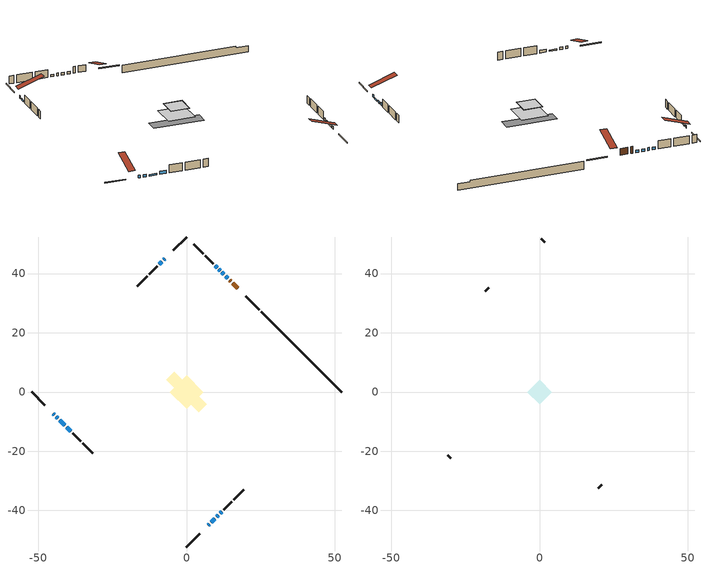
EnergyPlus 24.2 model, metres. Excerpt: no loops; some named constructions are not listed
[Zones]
conditioned space
 floor adiabatic (AdiabaticFloorConstruction): -5.71,0 0,5.71 5.71,0 0,-5.71 z0.65
 floor foundation (Slab1 construction): -6.79,4.06 -4.06,6.79 6.79,-4.06 4.06,-6.79 z-1.79
 wall outside (RimJoist1 construction): 0,-52.32 4.48,-47.84 / -52.32,0 -47.84,-4.48 / 0,52.32 -4.48,47.84 / 24.51,27.81 20.03,32.29 z0.65:0.95
 wall outside (AdiabaticWallConstruction 1): 17.25,35.07 15.62,36.7 / 14.96,37.36 14.55,37.78 z0.65:2.68
 wall outside (AdiabaticWallConstruction): -7.26,45.06 -7.62,44.7 / 7.26,-45.06 7.75,-44.58 / 11.46,-40.87 11.94,-40.38 / -40.42,-11.9 -39.02,-13.31 / 11.32,41 10.96,41.37 z0.65:1.54; -45.06,-7.26 -44.68,-7.64 z0.65:1.41; -44.03,-8.29 -43.4,-8.92 / 13.89,38.43 13.26,39.06 / 12.61,39.72 11.97,40.35 / 10.17,-42.15 10.8,-41.52 / 10.3,42.02 9.67,42.65 z0.65:1.36; 8.4,-43.92 9.51,-42.81 / -42.74,-9.58 -41.07,-11.25 z0.65:1.11; -8.28,44.05 -9.25,43.07 z0.65:1.16
 wall outside (Wall1 construction): 12.6,-39.72 15.31,-37.01 / -38.36,-13.96 -35.64,-16.68 / -9.9,42.42 -12.62,39.7 / 9.02,43.31 6.3,46.02 z0.65:3.09
 wall outside (Wall2 construction): 15.97,-36.35 19.25,-33.07 / -34.99,-17.34 -31.71,-20.61 / -13.28,39.05 -16.56,35.77 / 5.64,46.68 2.36,49.96 z0.65:3.09
 wall foundation (FoundationWall1 construction): 25.17,27.16,-1.79 25.17,27.16,0.65 49.61,2.72,0.65 49.61,2.72,0.18 52.32,0,0.18 52.32,0,-1.79
 window (WindowConstruction 10): -7.26,45.06 -7.62,44.7 z0.65:1.54
 window (WindowConstruction 7): 7.26,-45.06 7.74,-44.58 z0.65:1.54
 window (WindowConstruction 8): -45.06,-7.26 -44.69,-7.64 z0.65:1.41
 window (WindowConstruction 9): -44.03,-8.29 -43.4,-8.92 z0.65:1.36
 window (WindowConstruction 12): 8.4,-43.92 9.51,-42.81 z0.65:1.11
 window (WindowConstruction 13): -42.74,-9.58 -41.07,-11.25 z0.65:1.11
 window (WindowConstruction): 13.89,38.43 13.26,39.06 z0.65:1.36
 window (WindowConstruction 1): 12.6,39.72 11.98,40.35 z0.65:1.36
 window (WindowConstruction 2): 10.17,-42.15 10.8,-41.52 z0.65:1.36
 window (WindowConstruction 3): 11.46,-40.87 11.94,-40.38 z0.65:1.54
 window (WindowConstruction 4): -40.42,-11.91 -39.02,-13.31 z0.65:1.54
 window (WindowConstruction 11): 11.32,41 10.96,41.36 z0.65:1.54
 window (WindowConstruction 5): 10.3,42.02 9.67,42.65 z0.65:1.36
 window (WindowConstruction 6): -8.28,44.05 -9.25,43.08 z0.65:1.16
 door (Door): 17.25,35.07 15.62,36.7 z0.65:2.68
 door (Door 1): 14.96,37.36 14.55,37.78 z0.65:2.68
 ceiling adiabatic (AdiabaticFloorConstruction): 0,-5.71 5.71,0 0,5.71 -5.71,0 z0.65
attic - vented
 floor to conditioned space (Floor1 construction Reversed): -3.99,0 0,3.99 3.99,0 0,-3.99 z3.09
 floor to conditioned space (Floor2 construction Reversed): -4.09,0 0,4.09 4.09,0 0,-4.09 z3.09
 wall outside (Wall3 construction): 19.91,-32.42 20.96,-31.37 / -31.05,-21.27 -30,-22.32 / -17.21,35.11 -18.26,34.06 / 1.71,50.62 0.66,51.67 z0.65:3.09
 roof outside (Roof1 construction): 6.6,-45.72,3.09 1.04,-40.16,5.71 -0.42,-41.62,5.71 5.14,-47.19,3.09; -45.72,-6.6,3.09 -40.16,-1.04,5.71 -41.62,0.42,5.71 -47.19,-5.14,3.09; -6.6,45.72,3.09 -1.04,40.16,5.71 0.42,41.62,5.71 -5.14,47.19,3.09; 17.91,34.42,3.09 12.35,28.85,5.71 13.81,27.39,5.71 19.37,32.95,3.09
[Material] Roughness=Rough; Thermal Absorptance=0.9
Name | Thickness {m} | Conductivity {W/m-K} | Density {kg/m3} | Specific Heat {J/kg-K} | Solar Absorptance | Visible Absorptance
ceiling loosefill ins | 0.0846667 | 0.0480833 | 16.02 | 1046.75 | 0.7 | 0.7
ceiling stud and cavity | 0.1397 | 0.107503 | 65.682 | 1177.47 | 0.7 | 0.7
ceiling stud and cavity 1 | 0.1397 | 0.118768 | 65.682 | 1177.47 | 0.7 | 0.7
gypsum board | 0.0127 | 0.160291 | 801 | 837.4 | 0.6 | 0.6
[Construction]
Floor1 construction: ceiling loosefill ins, ceiling stud and cavity, gypsum board
Floor2 construction: ceiling stud and cavity 1, gypsum board
[Schedule:Day:Interval]
interior lighting schedule day: No, 01:00, 0.108182, 04:00, 0.0901515, 05:00, 0.0991667, 06:00, 0.162273, 07:00, 0.270455, 08:00, 0.342576, 10:00, 0.369621, 11:00, 0.351591, 12:00, 0.333561, 13:00, 0.324545, 14:00, 0.31553, 15:00, 0.333561, 16:00, 0.369621, 17:00, 0.450758, 18:00, 0.585985, 19:00, 0.775303, 20:00, 0.955606, 21:00, 0.991667, 22:00, 0.712197, 23:00, 0.360606, 24:00, 0.162273
interior lighting schedule day 1: No, 01:00, 0.100909, 04:00, 0.0840909, 05:00, 0.0925, 06:00, 0.151364, 07:00, 0.252273, 08:00, 0.319545, 10:00, 0.344773, 11:00, 0.327955, 12:00, 0.311136, 13:00, 0.302727, 14:00, 0.294318, 15:00, 0.311136, 16:00, 0.344773, 17:00, 0.420455, 18:00, 0.546591, 19:00, 0.723182, 20:00, 0.891364, 21:00, 0.925, 22:00, 0.664318, 23:00, 0.336364, 24:00, 0.151364
interior lighting schedule day 2: No, 01:00, 0.0927273, 04:00, 0.0772727, 05:00, 0.085, 06:00, 0.139091, 07:00, 0.231818, 08:00, 0.293636, 10:00, 0.316818, 11:00, 0.301364, 12:00, 0.285909, 13:00, 0.278182, 14:00, 0.270455, 15:00, 0.285909, 16:00, 0.316818, 17:00, 0.386364, 18:00, 0.502273, 19:00, 0.664545, 20:00, 0.819091, 21:00, 0.85, 22:00, 0.610455, 23:00, 0.309091, 24:00, 0.139091
interior lighting schedule day 3: No, 01:00, 0.0845455, 04:00, 0.0704545, 05:00, 0.0775, 06:00, 0.126818, 07:00, 0.211364, 08:00, 0.267727, 10:00, 0.288864, 11:00, 0.274773, 12:00, 0.260682, 13:00, 0.253636, 14:00, 0.246591, 15:00, 0.260682, 16:00, 0.288864, 17:00, 0.352273, 18:00, 0.457955, 19:00, 0.605909, 20:00, 0.746818, 21:00, 0.775, 22:00, 0.556591, 23:00, 0.281818, 24:00, 0.126818
interior lighting schedule day 4: No, 01:00, 0.0763636, 04:00, 0.0636364, 05:00, 0.07, 06:00, 0.114545, 07:00, 0.190909, 08:00, 0.241818, 10:00, 0.260909, 11:00, 0.248182, 12:00, 0.235455, 13:00, 0.229091, 14:00, 0.222727, 15:00, 0.235455, 16:00, 0.260909, 17:00, 0.318182, 18:00, 0.413636, 19:00, 0.547273, 20:00, 0.674545, 21:00, 0.7, 22:00, 0.502727, 23:00, 0.254545, 24:00, 0.114545
interior lighting schedule day 5: No, 01:00, 0.0727273, 04:00, 0.0606061, 05:00, 0.0666667, 06:00, 0.109091, 07:00, 0.181818, 08:00, 0.230303, 10:00, 0.248485, 11:00, 0.236364, 12:00, 0.224242, 13:00, 0.218182, 14:00, 0.212121, 15:00, 0.224242, 16:00, 0.248485, 17:00, 0.30303, 18:00, 0.393939, 19:00, 0.521212, 20:00, 0.642424, 21:00, 0.666667, 22:00, 0.478788, 23:00, 0.242424, 24:00, 0.109091
interior lighting schedule day 6: No, 01:00, 0.0745455, 04:00, 0.0621212, 05:00, 0.0683333, 06:00, 0.111818, 07:00, 0.186364, 08:00, 0.236061, 10:00, 0.254697, 11:00, 0.242273, 12:00, 0.229848, 13:00, 0.223636, 14:00, 0.217424, 15:00, 0.229848, 16:00, 0.254697, 17:00, 0.310606, 18:00, 0.403788, 19:00, 0.534242, 20:00, 0.658485, 21:00, 0.683333, 22:00, 0.490758, 23:00, 0.248485, 24:00, 0.111818
interior lighting schedule day 7: No, 01:00, 0.08, 04:00, 0.0666667, 05:00, 0.0733333, 06:00, 0.12, 07:00, 0.2, 08:00, 0.253333, 10:00, 0.273333, 11:00, 0.26, 12:00, 0.246667, 13:00, 0.24, 14:00, 0.233333, 15:00, 0.246667, 16:00, 0.273333, 17:00, 0.333333, 18:00, 0.433333, 19:00, 0.573333, 20:00, 0.706667, 21:00, 0.733333, 22:00, 0.526667, 23:00, 0.266667, 24:00, 0.12
interior lighting schedule day 8: No, 01:00, 0.0890909, 04:00, 0.0742424, 05:00, 0.0816667, 06:00, 0.133636, 07:00, 0.222727, 08:00, 0.282121, 10:00, 0.304394, 11:00, 0.289545, 12:00, 0.274697, 13:00, 0.267273, 14:00, 0.259848, 15:00, 0.274697, 16:00, 0.304394, 17:00, 0.371212, 18:00, 0.482576, 19:00, 0.638485, 20:00, 0.78697, 21:00, 0.816667, 22:00, 0.586515, 23:00, 0.29697, 24:00, 0.133636
interior lighting schedule day 9: No, 01:00, 0.0972727, 04:00, 0.0810606, 05:00, 0.0891667, 06:00, 0.145909, 07:00, 0.243182, 08:00, 0.30803, 10:00, 0.332348, 11:00, 0.316136, 12:00, 0.299924, 13:00, 0.291818, 14:00, 0.283712, 15:00, 0.299924, 16:00, 0.332348, 17:00, 0.405303, 18:00, 0.526894, 19:00, 0.697121, 20:00, 0.859242, 21:00, 0.891667, 22:00, 0.640379, 23:00, 0.324242, 24:00, 0.145909
interior lighting schedule day 10: No, 01:00, 0.105455, 04:00, 0.0878788, 05:00, 0.0966667, 06:00, 0.158182, 07:00, 0.263636, 08:00, 0.333939, 10:00, 0.360303, 11:00, 0.342727, 12:00, 0.325152, 13:00, 0.316364, 14:00, 0.307576, 15:00, 0.325152, 16:00, 0.360303, 17:00, 0.439394, 18:00, 0.571212, 19:00, 0.755758, 20:00, 0.931515, 21:00, 0.966667, 22:00, 0.694242, 23:00, 0.351515, 24:00, 0.158182
interior lighting schedule day 11: No, 01:00, 0.109091, 04:00, 0.0909091, 05:00, 0.1, 06:00, 0.163636, 07:00, 0.272727, 08:00, 0.345455, 10:00, 0.372727, 11:00, 0.354545, 12:00, 0.336364, 13:00, 0.327273, 14:00, 0.318182, 15:00, 0.336364, 16:00, 0.372727, 17:00, 0.454545, 18:00, 0.590909, 19:00, 0.781818, 20:00, 0.963636, 21:00, 1, 22:00, 0.718182, 23:00, 0.363636, 24:00, 0.163636
interior lighting schedule default day; occupants schedule default day; clothes dryer schedule default day; cooking range schedule default day; mech vent bath fan 0 schedule default day; misc plug loads schedule default day; general water use schedule default day; heating setpoint default day; cooling setpoint default day; clothes dryer exhaust 0 schedule default day; cooling season schedule day; cooling season schedule day 2; cooling season schedule default day; exterior lighting schedule default day; natural vent schedule default day: No, 24:00, 0
occupants schedule day: No, 05:00, 0.426829, 06:00, 0.719512, 07:00, 1, 08:00, 0.670732, 09:00, 0.329268, 14:00, 0.170732, 15:00, 0.231707, 16:00, 0.329268, 17:00, 0.5, 18:00, 0.670732, 19:00, 0.829268, 21:00, 1, 22:00, 0.853659, 23:00, 0.646341, 24:00, 0.426829
clothes dryer schedule day; clothes dryer exhaust 0 schedule day: No, 01:00, 0.123457, 02:00, 0.0740741, 03:00, 0.0493827, 04:00, 0.0246914, 05:00, 0.0493827, 06:00, 0.0740741, 07:00, 0.197531, 08:00, 0.395062, 09:00, 0.592593, 10:00, 0.839506, 11:00, 0.962963, 12:00, 1, 13:00, 0.91358, 14:00, 0.82716, 15:00, 0.716049, 16:00, 0.753086, 17:00, 0.679012, 18:00, 0.666667, 20:00, 0.62963, 21:00, 0.641975, 22:00, 0.666667, 23:00, 0.54321, 24:00, 0.296296
cooking range schedule day: No, 05:00, 0.0597015, 06:00, 0.11194, 07:00, 0.171642, 08:00, 0.291045, 11:00, 0.343284, 12:00, 0.402985, 13:00, 0.462687, 14:00, 0.343284, 15:00, 0.291045, 16:00, 0.402985, 17:00, 0.567164, 18:00, 1, 19:00, 0.850746, 20:00, 0.432836, 21:00, 0.291045, 22:00, 0.231343, 23:00, 0.171642, 24:00, 0.11194
mech vent bath fan 0 schedule day: No, 07:00, 0, 08:00, 1, 09:00, 0.2, 24:00, 0
misc plug loads schedule day: No, 06:00, 0.705882, 07:00, 0.745098, 08:00, 0.803922, 15:00, 0.823529, 16:00, 0.862745, 17:00, 0.921569, 18:00, 0.980392, 19:00, 1, 20:00, 0.980392, 21:00, 0.941176, 22:00, 0.862745, 23:00, 0.784314, 24:00, 0.72549
general water use schedule day: No, 01:00, 0.315068, 03:00, 0.287671, 04:00, 0.342466, 05:00, 0.369863, 06:00, 0.520548, 07:00, 0.60274, 08:00, 0.534247, 10:00, 0.506849, 11:00, 0.465753, 14:00, 0.479452, 15:00, 0.534247, 16:00, 0.589041, 17:00, 0.69863, 18:00, 0.876712, 19:00, 0.890411, 20:00, 0.986301, 21:00, 1, 22:00, 0.863014, 23:00, 0.616438, 24:00, 0.465753
heating setpoint day: No, 07:00, 18, 23:00, 21, 24:00, 18
cooling setpoint day: No, 24:00, 25
cooling season schedule day 1: No, 24:00, 1
exterior lighting schedule day: No, 01:00, 0.566667, 03:00, 0.524167, 05:00, 0.495833, 06:00, 0.5525, 07:00, 0.623333, 08:00, 0.580833, 09:00, 0.439167, 10:00, 0.354167, 12:00, 0.34, 13:00, 0.354167, 14:00, 0.396667, 15:00, 0.425, 16:00, 0.495833, 17:00, 0.623333, 18:00, 0.793333, 19:00, 0.906667, 20:00, 0.963333, 21:00, 0.991667, 22:00, 0.920833, 23:00, 0.793333, 24:00, 0.665833
exterior lighting schedule day 1: No, 01:00, 0.528571, 03:00, 0.488929, 05:00, 0.4625, 06:00, 0.515357, 07:00, 0.581429, 08:00, 0.541786, 09:00, 0.409643, 10:00, 0.330357, 12:00, 0.317143, 13:00, 0.330357, 14:00, 0.37, 15:00, 0.396429, 16:00, 0.4625, 17:00, 0.581429, 18:00, 0.74, 19:00, 0.845714, 20:00, 0.898571, 21:00, 0.925, 22:00, 0.858929, 23:00, 0.74, 24:00, 0.621071
exterior lighting schedule day 10: No, 01:00, 0.552381, 03:00, 0.510952, 05:00, 0.483333, 06:00, 0.538571, 07:00, 0.607619, 08:00, 0.56619, 09:00, 0.428095, 10:00, 0.345238, 12:00, 0.331429, 13:00, 0.345238, 14:00, 0.386667, 15:00, 0.414286, 16:00, 0.483333, 17:00, 0.607619, 18:00, 0.773333, 19:00, 0.88381, 20:00, 0.939048, 21:00, 0.966667, 22:00, 0.897619, 23:00, 0.773333, 24:00, 0.649048
exterior lighting schedule day 11: No, 01:00, 0.571429, 03:00, 0.528571, 05:00, 0.5, 06:00, 0.557143, 07:00, 0.628571, 08:00, 0.585714, 09:00, 0.442857, 10:00, 0.357143, 12:00, 0.342857, 13:00, 0.357143, 14:00, 0.4, 15:00, 0.428571, 16:00, 0.5, 17:00, 0.628571, 18:00, 0.8, 19:00, 0.914286, 20:00, 0.971429, 21:00, 1, 22:00, 0.928571, 23:00, 0.8, 24:00, 0.671429
exterior lighting schedule day 2: No, 01:00, 0.485714, 03:00, 0.449286, 05:00, 0.425, 06:00, 0.473571, 07:00, 0.534286, 08:00, 0.497857, 09:00, 0.376429, 10:00, 0.303571, 12:00, 0.291429, 13:00, 0.303571, 14:00, 0.34, 15:00, 0.364286, 16:00, 0.425, 17:00, 0.534286, 18:00, 0.68, 19:00, 0.777143, 20:00, 0.825714, 21:00, 0.85, 22:00, 0.789286, 23:00, 0.68, 24:00, 0.570714
exterior lighting schedule day 3: No, 01:00, 0.442857, 03:00, 0.409643, 05:00, 0.3875, 06:00, 0.431786, 07:00, 0.487143, 08:00, 0.453929, 09:00, 0.343214, 10:00, 0.276786, 12:00, 0.265714, 13:00, 0.276786, 14:00, 0.31, 15:00, 0.332143, 16:00, 0.3875, 17:00, 0.487143, 18:00, 0.62, 19:00, 0.708571, 20:00, 0.752857, 21:00, 0.775, 22:00, 0.719643, 23:00, 0.62, 24:00, 0.520357
exterior lighting schedule day 4: No, 01:00, 0.4, 03:00, 0.37, 05:00, 0.35, 06:00, 0.39, 07:00, 0.44, 08:00, 0.41, 09:00, 0.31, 10:00, 0.25, 12:00, 0.24, 13:00, 0.25, 14:00, 0.28, 15:00, 0.3, 16:00, 0.35, 17:00, 0.44, 18:00, 0.56, 19:00, 0.64, 20:00, 0.68, 21:00, 0.7, 22:00, 0.65, 23:00, 0.56, 24:00, 0.47
exterior lighting schedule day 5: No, 01:00, 0.380952, 03:00, 0.352381, 05:00, 0.333333, 06:00, 0.371429, 07:00, 0.419048, 08:00, 0.390476, 09:00, 0.295238, 10:00, 0.238095, 12:00, 0.228571, 13:00, 0.238095, 14:00, 0.266667, 15:00, 0.285714, 16:00, 0.333333, 17:00, 0.419048, 18:00, 0.533333, 19:00, 0.609524, 20:00, 0.647619, 21:00, 0.666667, 22:00, 0.619048, 23:00, 0.533333, 24:00, 0.447619
exterior lighting schedule day 6: No, 01:00, 0.390476, 03:00, 0.36119, 05:00, 0.341667, 06:00, 0.380714, 07:00, 0.429524, 08:00, 0.400238, 09:00, 0.302619, 10:00, 0.244048, 12:00, 0.234286, 13:00, 0.244048, 14:00, 0.273333, 15:00, 0.292857, 16:00, 0.341667, 17:00, 0.429524, 18:00, 0.546667, 19:00, 0.624762, 20:00, 0.66381, 21:00, 0.683333, 22:00, 0.634524, 23:00, 0.546667, 24:00, 0.45881
exterior lighting schedule day 7: No, 01:00, 0.419048, 03:00, 0.387619, 05:00, 0.366667, 06:00, 0.408571, 07:00, 0.460952, 08:00, 0.429524, 09:00, 0.324762, 10:00, 0.261905, 12:00, 0.251429, 13:00, 0.261905, 14:00, 0.293333, 15:00, 0.314286, 16:00, 0.366667, 17:00, 0.460952, 18:00, 0.586667, 19:00, 0.670476, 20:00, 0.712381, 21:00, 0.733333, 22:00, 0.680952, 23:00, 0.586667, 24:00, 0.492381
exterior lighting schedule day 8: No, 01:00, 0.466667, 03:00, 0.431667, 05:00, 0.408333, 06:00, 0.455, 07:00, 0.513333, 08:00, 0.478333, 09:00, 0.361667, 10:00, 0.291667, 12:00, 0.28, 13:00, 0.291667, 14:00, 0.326667, 15:00, 0.35, 16:00, 0.408333, 17:00, 0.513333, 18:00, 0.653333, 19:00, 0.746667, 20:00, 0.793333, 21:00, 0.816667, 22:00, 0.758333, 23:00, 0.653333, 24:00, 0.548333
exterior lighting schedule day 9: No, 01:00, 0.509524, 03:00, 0.47131, 05:00, 0.445833, 06:00, 0.496786, 07:00, 0.560476, 08:00, 0.522262, 09:00, 0.394881, 10:00, 0.318452, 12:00, 0.305714, 13:00, 0.318452, 14:00, 0.356667, 15:00, 0.382143, 16:00, 0.445833, 17:00, 0.560476, 18:00, 0.713333, 19:00, 0.815238, 20:00, 0.86619, 21:00, 0.891667, 22:00, 0.827976, 23:00, 0.713333, 24:00, 0.59869
[Schedule:Week:Daily]
heating setpoint Week Rule - Jan1-Dec31: heating setpoint day, heating setpoint day, heating setpoint day, heating setpoint day, heating setpoint day, heating setpoint day, heating setpoint day, heating setpoint default day, heating setpoint default day, heating setpoint default day, heating setpoint default day, heating setpoint default day
clothes dryer exhaust 0 schedule Week Rule - Jan1-Dec31: clothes dryer exhaust 0 schedule day, clothes dryer exhaust 0 schedule day, clothes dryer exhaust 0 schedule day, clothes dryer exhaust 0 schedule day, clothes dryer exhaust 0 schedule day, clothes dryer exhaust 0 schedule day, clothes dryer exhaust 0 schedule day, clothes dryer exhaust 0 schedule default day, clothes dryer exhaust 0 schedule default day, clothes dryer exhaust 0 schedule default day, clothes dryer exhaust 0 schedule default day, clothes dryer exhaust 0 schedule default day
cooling season schedule Week Rule - Jan1-May26: cooling season schedule day, cooling season schedule day, cooling season schedule day, cooling season schedule day, cooling season schedule day, cooling season schedule day, cooling season schedule day, cooling season schedule default day, cooling season schedule default day, cooling season schedule default day, cooling season schedule default day, cooling season schedule default day
cooling season schedule Week Rule - May27-Jun2: cooling season schedule day, cooling season schedule day, cooling season schedule day, cooling season schedule day, cooling season schedule day, cooling season schedule day 1, cooling season schedule day 1, cooling season schedule default day, cooling season schedule default day, cooling season schedule default day, cooling season schedule default day, cooling season schedule default day
cooling season schedule Week Rule - Jun3-Aug25: cooling season schedule day 1, cooling season schedule day 1, cooling season schedule day 1, cooling season schedule day 1, cooling season schedule day 1, cooling season schedule day 1, cooling season schedule day 1, cooling season schedule default day, cooling season schedule default day, cooling season schedule default day, cooling season schedule default day, cooling season schedule default day
cooling season schedule Week Rule - Aug26-Sep1: cooling season schedule day 1, cooling season schedule day 1, cooling season schedule day 1, cooling season schedule day 1, cooling season schedule day 1, cooling season schedule day 1, cooling season schedule day 2, cooling season schedule default day, cooling season schedule default day, cooling season schedule default day, cooling season schedule default day, cooling season schedule default day
cooling season schedule Week Rule - Sep2-Dec31: cooling season schedule day 2, cooling season schedule day 2, cooling season schedule day 2, cooling season schedule day 2, cooling season schedule day 2, cooling season schedule day 2, cooling season schedule day 2, cooling season schedule default day, cooling season schedule default day, cooling season schedule default day, cooling season schedule default day, cooling season schedule default day
exterior lighting schedule Week Rule - Oct28-Nov3: exterior lighting schedule day 9, exterior lighting schedule day 9, exterior lighting schedule day 9, exterior lighting schedule day 9, exterior lighting schedule day 10, exterior lighting schedule day 10, exterior lighting schedule day 10, exterior lighting schedule default day, exterior lighting schedule default day, exterior lighting schedule default day, exterior lighting schedule default day, exterior lighting schedule default day
exterior lighting schedule Week Rule - Nov4-Nov24: exterior lighting schedule day 10, exterior lighting schedule day 10, exterior lighting schedule day 10, exterior lighting schedule day 10, exterior lighting schedule day 10, exterior lighting schedule day 10, exterior lighting schedule day 10, exterior lighting schedule default day, exterior lighting schedule default day, exterior lighting schedule default day, exterior lighting schedule default day, exterior lighting schedule default day
exterior lighting schedule Week Rule - Nov25-Dec1: exterior lighting schedule day 10, exterior lighting schedule day 10, exterior lighting schedule day 10, exterior lighting schedule day 10, exterior lighting schedule day 10, exterior lighting schedule day 10, exterior lighting schedule day 11, exterior lighting schedule default day, exterior lighting schedule default day, exterior lighting schedule default day, exterior lighting schedule default day, exterior lighting schedule default day
exterior lighting schedule Week Rule - Dec2-Dec31: exterior lighting schedule day 11, exterior lighting schedule day 11, exterior lighting schedule day 11, exterior lighting schedule day 11, exterior lighting schedule day 11, exterior lighting schedule day 11, exterior lighting schedule day 11, exterior lighting schedule default day, exterior lighting schedule default day, exterior lighting schedule default day, exterior lighting schedule default day, exterior lighting schedule default day
natural vent schedule Week Rule - Jan1-Dec31: natural vent schedule default day, natural vent schedule default day, natural vent schedule default day, natural vent schedule default day, natural vent schedule default day, natural vent schedule default day, natural vent schedule default day, natural vent schedule default day, natural vent schedule default day, natural vent schedule default day, natural vent schedule default day, natural vent schedule default day
